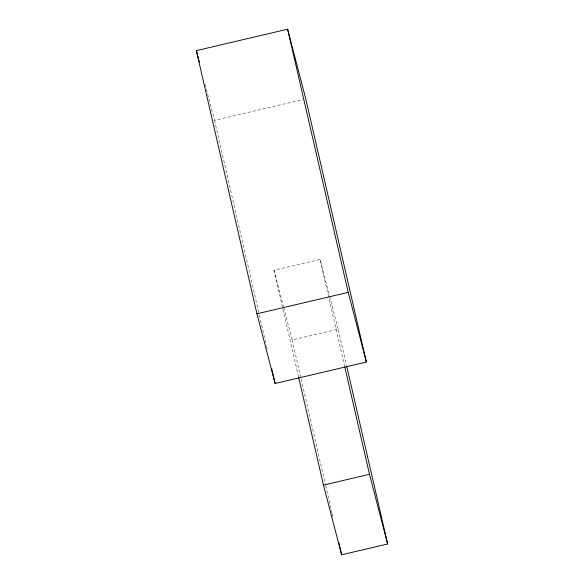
<?xml version="1.0" encoding="UTF-8"?>
<svg xmlns="http://www.w3.org/2000/svg" width="584" height="584" viewBox="0 0 584 584"><rect width="100%" height="100%" fill="white"/><g stroke="black" fill="none" stroke-linecap="round" stroke-linejoin="round"><path stroke-width="0.44" stroke-dasharray="2.92 2.19" d="M205.086 84.162L214.511 120.333L303.111 99.514M298.534 376.797L273.998 270.253L320.017 259.442L329.434 295.613M283.649 307.308L292.153 339.946L338.165 329.135L346.553 365.533M329.668 296.497L338.165 329.135M273.998 270.253L283.415 306.425M320.017 259.442L344.545 365.986M292.153 339.946L300.942 378.118M301.147 379.009L325.478 484.662M325.682 485.552L332.019 513.073M332.223 513.957L333.245 518.402M214.511 120.333L259.143 314.141M259.347 315.031L266.304 345.253M266.508 346.144L267.326 349.699"/><path stroke-width="0.88" d="M196.355 50.64L287.62 29.2L305.768 98.886L366.372 362.043L275.108 383.484L256.953 313.798L196.355 50.64L199.341 62.108M256.953 313.798L348.217 292.358L366.372 362.043M323.478 485.114L369.489 474.303L387.645 543.989L341.625 554.8L323.478 485.114L298.738 377.68M287.62 29.2L348.217 292.358M346.757 366.423L387.645 543.989M344.75 366.869L369.489 474.303M338.764 542.368L341.625 554.8M271.626 368.373L275.108 383.484"/></g></svg>
